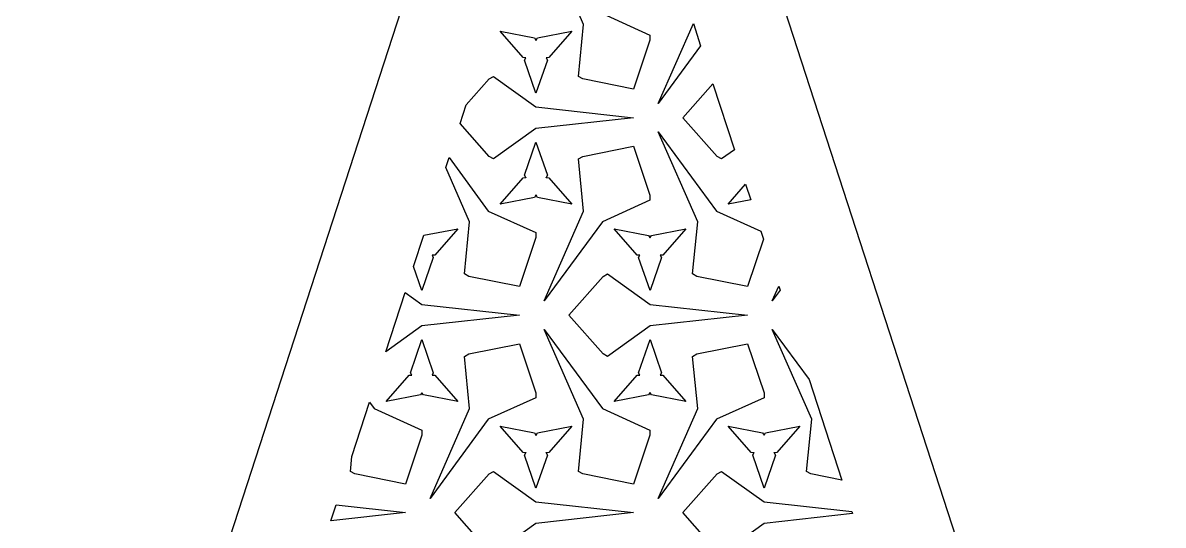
# Model space of a CAD drawing. Header units: metres. Extents: x -75 to 75, y 0 to 231.
# Drawn here: x -75 to 75, y 85.4 to 151.5 of the extents above; entities that cross this region are included whole.
import ezdxf

# ---------------------------------------------------------------- set-up
doc = ezdxf.new("R2010")
doc.units = ezdxf.units.M

msp = doc.modelspace()

# ---------------------------------------------------------------- linework, layer by layer
for p, q in [((0, 230.826), (-75, 0)), ((75, 0), (0, 230.826)), ((-1.22864, 151.251), (-6.41373, 163.071)), ((1.22955, 152.671), (7.49634, 149.83)), ((-9.18777, 146.879), (-12.2086, 150.351)), ((-12.2086, 150.351), (-7.69089, 149.471)), ((-7.30865, 149.471), (-2.79099, 150.351)), ((-2.79099, 150.351), (-5.81177, 146.878)), ((-1.90109, 144.404), (-1.22864, 151.251)), ((8.5849, 140.851), (13.1994, 151.37)), ((13.1994, 151.37), (14.1549, 148.429)), ((-7.69089, 149.471), (-7.5032, 149.183)), ((-7.5032, 149.183), (-7.5032, 149.172)), ((-7.5032, 149.172), (-7.49954, 149.178)), ((-7.49954, 149.178), (-7.49634, 149.173)), ((-7.49634, 149.183), (-7.30865, 149.471)), ((-7.49634, 149.173), (-7.49634, 149.183)), ((7.49634, 149.179), (5.33295, 142.724)), ((7.49634, 149.83), (7.49634, 149.179)), ((14.1549, 148.429), (8.5849, 140.851)), ((-8.84399, 146.859), (-9.18777, 146.879)), ((-8.99689, 146.547), (-8.84125, 146.853)), ((-7.5, 142.194), (-8.99689, 146.547)), ((-8.83575, 146.864), (-8.84399, 146.859)), ((-8.84125, 146.853), (-8.83209, 146.859)), ((-8.8385, 146.859), (-8.83575, 146.864)), ((-8.83209, 146.859), (-8.8385, 146.859)), ((-6.00357, 146.547), (-7.5, 142.194)), ((-6.1615, 146.859), (-6.16699, 146.859)), ((-6.16699, 146.859), (-6.15921, 146.854)), ((-6.15463, 146.859), (-6.1647, 146.865)), ((-6.1647, 146.865), (-6.1615, 146.859)), ((-6.15921, 146.854), (-6.00357, 146.547)), ((-5.81177, 146.878), (-6.15463, 146.859)), ((-16.6825, 140.65), (-13.6569, 144.073)), ((-13.6569, 144.073), (-13.0948, 144.398)), ((-13.0948, 144.398), (-7.50092, 140.392)), ((-1.33896, 144.079), (-1.90109, 144.404)), ((5.33295, 142.724), (-1.33896, 144.079)), ((11.8336, 138.971), (15.778, 143.434)), ((15.778, 143.434), (18.5973, 134.757)), ((-17.4802, 138.195), (-16.6825, 140.65)), ((-7.50092, 140.392), (5.32745, 138.971)), ((-13.6565, 133.869), (-17.4802, 138.195)), ((5.32745, 138.971), (-7.50092, 137.552)), ((16.3435, 133.869), (11.8336, 138.971)), ((-7.50092, 137.552), (-13.0948, 133.545)), ((13.7714, 125.27), (8.58627, 137.09)), ((8.58627, 137.09), (16.2296, 126.69)), ((-8.99689, 131.396), (-7.5, 135.749)), ((-7.5, 135.749), (-6.00357, 131.396)), ((-1.33896, 133.864), (5.3334, 135.218)), ((5.3334, 135.218), (7.4968, 128.764)), ((-19.3602, 132.409), (-18.9351, 133.717)), ((-18.9351, 133.717), (-13.7704, 126.69)), ((-13.0948, 133.545), (-13.6565, 133.869)), ((-1.90201, 133.539), (-1.33896, 133.864)), ((-1.2291, 126.692), (-1.90201, 133.539)), ((16.9052, 133.545), (16.3435, 133.869)), ((18.5973, 134.757), (16.9052, 133.545)), ((-16.2286, 125.27), (-19.3602, 132.409)), ((-12.209, 127.592), (-9.18823, 131.064)), ((-9.18823, 131.064), (-8.84399, 131.084)), ((-8.84125, 131.089), (-8.99689, 131.396)), ((-8.84399, 131.084), (-8.83575, 131.078)), ((-8.83255, 131.084), (-8.84125, 131.089)), ((-8.83575, 131.078), (-8.8385, 131.084)), ((-8.8385, 131.084), (-8.83255, 131.084)), ((-6.15921, 131.089), (-6.16745, 131.084)), ((-6.16745, 131.084), (-6.16196, 131.084)), ((-6.16196, 131.084), (-6.1647, 131.078)), ((-6.1647, 131.078), (-6.15555, 131.084)), ((-6.00357, 131.396), (-6.15921, 131.089)), ((-6.15555, 131.084), (-5.81223, 131.064)), ((-5.81223, 131.064), (-2.79144, 127.592)), ((17.791, 127.592), (20.0731, 130.215)), ((20.0731, 130.215), (20.7389, 128.166)), ((-7.69135, 128.472), (-12.209, 127.592)), ((-7.50366, 128.759), (-7.69135, 128.472)), ((-7.5, 128.765), (-7.50366, 128.771)), ((-7.50366, 128.771), (-7.50366, 128.759)), ((-7.4968, 128.77), (-7.5, 128.765)), ((-7.4968, 128.76), (-7.4968, 128.77)), ((-7.30865, 128.472), (-7.4968, 128.76)), ((-2.79144, 127.592), (-7.30865, 128.472)), ((7.4968, 128.113), (1.23047, 125.272)), ((7.4968, 128.764), (7.4968, 128.113)), ((20.7389, 128.166), (17.791, 127.592)), ((-13.7704, 126.69), (-7.50366, 123.849)), ((-6.4151, 114.87), (-1.2291, 126.692)), ((16.2296, 126.69), (22.0802, 124.038)), ((-16.9011, 118.423), (-16.2286, 125.27)), ((1.23047, 125.272), (-6.4151, 114.87)), ((13.0989, 118.423), (13.7714, 125.27)), ((-23.5913, 119.387), (-22.2548, 123.5)), ((-22.2548, 123.5), (-17.791, 124.37)), ((-17.791, 124.37), (-20.8118, 120.897)), ((-7.50366, 123.198), (-9.66705, 116.744)), ((-7.50366, 123.849), (-7.50366, 123.198)), ((5.81223, 120.898), (2.79144, 124.37)), ((2.79144, 124.37), (7.30911, 123.49)), ((7.30911, 123.49), (7.4968, 123.202)), ((7.4968, 123.202), (7.4968, 123.191)), ((7.4968, 123.191), (7.50046, 123.197)), ((7.50046, 123.197), (7.50366, 123.192)), ((7.50366, 123.202), (7.69135, 123.49)), ((7.50366, 123.192), (7.50366, 123.202)), ((7.69135, 123.49), (12.209, 124.37)), ((12.209, 124.37), (9.18823, 120.897)), ((22.0802, 124.038), (22.4235, 122.981)), ((22.4235, 122.981), (20.3329, 116.744)), ((-21.0036, 120.566), (-22.5, 116.214)), ((-21.1615, 120.878), (-21.167, 120.878)), ((-21.167, 120.878), (-21.1592, 120.873)), ((-21.1546, 120.878), (-21.1647, 120.884)), ((-21.1647, 120.884), (-21.1615, 120.878)), ((-21.1592, 120.873), (-21.0036, 120.566)), ((-20.8118, 120.897), (-21.1546, 120.878)), ((6.15601, 120.879), (5.81223, 120.898)), ((6.00311, 120.566), (6.15875, 120.873)), ((7.5, 116.214), (6.00311, 120.566)), ((6.16425, 120.884), (6.15601, 120.879)), ((6.15875, 120.873), (6.16791, 120.878)), ((6.1615, 120.879), (6.16425, 120.884)), ((6.16791, 120.878), (6.1615, 120.879)), ((8.99643, 120.566), (7.5, 116.214)), ((8.8385, 120.878), (8.83301, 120.878)), ((8.83301, 120.878), (8.84079, 120.873)), ((8.84537, 120.878), (8.8353, 120.884)), ((8.8353, 120.884), (8.8385, 120.878)), ((8.84079, 120.873), (8.99643, 120.566)), ((9.18823, 120.897), (8.84537, 120.878)), ((-22.5, 116.214), (-23.5913, 119.387)), ((-16.339, 118.098), (-16.9011, 118.423)), ((-9.66705, 116.744), (-16.339, 118.098)), ((-3.16635, 112.99), (1.34308, 118.092)), ((1.34308, 118.092), (1.90521, 118.417)), ((1.90521, 118.417), (7.49908, 114.411)), ((13.661, 118.098), (13.0989, 118.423)), ((20.3329, 116.744), (13.661, 118.098)), ((-27.2319, 108.182), (-24.6971, 115.984)), ((-24.6971, 115.984), (-22.5009, 114.411)), ((23.5849, 114.87), (24.4317, 116.8)), ((24.6071, 116.261), (23.5849, 114.87)), ((24.4317, 116.8), (24.6071, 116.261)), ((-22.5009, 114.411), (-9.67255, 112.99)), ((7.49908, 114.411), (20.3275, 112.99)), ((-9.67255, 112.99), (-22.5009, 111.571)), ((1.34354, 107.888), (-3.16635, 112.99)), ((20.3275, 112.99), (7.49908, 111.571)), ((-22.5009, 111.571), (-27.2319, 108.182)), ((-1.22864, 99.2896), (-6.41373, 111.109)), ((-6.41373, 111.109), (1.22955, 100.709)), ((7.49908, 111.571), (1.90521, 107.564)), ((28.7714, 99.2896), (23.5863, 111.109)), ((23.5863, 111.109), (28.4164, 104.537)), ((-23.9969, 105.415), (-22.5, 109.768)), ((-22.5, 109.768), (-21.0036, 105.415)), ((6.00311, 105.415), (7.5, 109.768)), ((7.5, 109.768), (8.99643, 105.415)), ((-16.339, 107.884), (-9.6666, 109.237)), ((-9.6666, 109.237), (-7.5032, 102.783)), ((13.661, 107.884), (20.3334, 109.237)), ((20.3334, 109.237), (22.4968, 102.783)), ((-16.902, 107.559), (-16.339, 107.884)), ((-16.2291, 100.711), (-16.902, 107.559)), ((1.90521, 107.564), (1.34354, 107.888)), ((13.098, 107.559), (13.661, 107.884)), ((13.7709, 100.711), (13.098, 107.559)), ((-27.209, 101.611), (-24.1882, 105.083)), ((-24.1882, 105.083), (-23.844, 105.103)), ((-23.8412, 105.108), (-23.9969, 105.415)), ((-23.844, 105.103), (-23.8358, 105.098)), ((-23.8326, 105.103), (-23.8412, 105.108)), ((-23.8358, 105.098), (-23.8385, 105.103)), ((-23.8385, 105.103), (-23.8326, 105.103)), ((-21.1592, 105.108), (-21.1674, 105.103)), ((-21.1674, 105.103), (-21.162, 105.103)), ((-21.162, 105.103), (-21.1647, 105.097)), ((-21.1647, 105.097), (-21.1555, 105.103)), ((-21.0036, 105.415), (-21.1592, 105.108)), ((-21.1555, 105.103), (-20.8122, 105.083)), ((-20.8122, 105.083), (-17.7914, 101.611)), ((2.79099, 101.611), (5.81177, 105.083)), ((5.81177, 105.083), (6.15601, 105.103)), ((6.15875, 105.108), (6.00311, 105.415)), ((6.15601, 105.103), (6.16425, 105.098)), ((6.16745, 105.103), (6.15875, 105.108)), ((6.16425, 105.098), (6.1615, 105.103)), ((6.1615, 105.103), (6.16745, 105.103)), ((8.84079, 105.108), (8.83255, 105.103)), ((8.83255, 105.103), (8.83804, 105.103)), ((8.83804, 105.103), (8.8353, 105.097)), ((8.8353, 105.097), (8.84445, 105.103)), ((8.99643, 105.415), (8.84079, 105.108)), ((8.84445, 105.103), (9.18777, 105.083)), ((9.18777, 105.083), (12.2086, 101.611)), ((28.4164, 104.537), (32.7194, 91.2934)), ((-22.6913, 102.491), (-27.209, 101.611)), ((-22.5037, 102.779), (-22.6913, 102.491)), ((-22.5, 102.784), (-22.5037, 102.79)), ((-22.5037, 102.79), (-22.5037, 102.779)), ((-22.4968, 102.789), (-22.5, 102.784)), ((-22.4968, 102.78), (-22.4968, 102.789)), ((-22.3087, 102.491), (-22.4968, 102.78)), ((-17.7914, 101.611), (-22.3087, 102.491)), ((-7.5032, 102.132), (-13.7695, 99.2914)), ((-7.5032, 102.783), (-7.5032, 102.132)), ((7.30865, 102.491), (2.79099, 101.611)), ((7.49634, 102.779), (7.30865, 102.491)), ((7.5, 102.784), (7.49634, 102.79)), ((7.49634, 102.79), (7.49634, 102.779)), ((7.5032, 102.789), (7.5, 102.784)), ((7.5032, 102.78), (7.5032, 102.789)), ((7.69135, 102.491), (7.5032, 102.78)), ((12.2086, 101.611), (7.69135, 102.491)), ((22.4968, 102.132), (16.2305, 99.2914)), ((22.4968, 102.783), (22.4968, 102.132)), ((-31.7083, 94.4054), (-29.3874, 101.548)), ((-29.3874, 101.548), (-28.7704, 100.709)), ((-28.7704, 100.709), (-22.5037, 97.8682)), ((-21.4151, 88.8892), (-16.2291, 100.711)), ((1.22955, 100.709), (7.49634, 97.8682)), ((8.5849, 88.8892), (13.7709, 100.711)), ((-13.7695, 99.2914), (-21.4151, 88.8892)), ((-1.90109, 92.4419), (-1.22864, 99.2896)), ((16.2305, 99.2914), (8.5849, 88.8892)), ((28.0989, 92.4419), (28.7714, 99.2896)), ((-22.5037, 97.8682), (-22.5037, 97.2173)), ((-9.18777, 94.917), (-12.2086, 98.3891)), ((-12.2086, 98.3891), (-7.69089, 97.5093)), ((-7.69089, 97.5093), (-7.5032, 97.2214)), ((-7.49634, 97.2209), (-7.30865, 97.5089)), ((-7.30865, 97.5089), (-2.79099, 98.3891)), ((-2.79099, 98.3891), (-5.81177, 94.9165)), ((7.49634, 97.8682), (7.49634, 97.2173)), ((20.8122, 94.917), (17.7914, 98.3891)), ((17.7914, 98.3891), (22.3091, 97.5093)), ((22.3091, 97.5093), (22.4968, 97.2214)), ((22.5037, 97.2209), (22.6913, 97.5089)), ((22.6913, 97.5089), (27.209, 98.3891)), ((27.209, 98.3891), (24.1882, 94.9165)), ((-22.5037, 97.2173), (-24.6671, 90.7628)), ((-7.5032, 97.2214), (-7.5032, 97.2104)), ((-7.5032, 97.2104), (-7.49954, 97.2159)), ((-7.49954, 97.2159), (-7.49634, 97.2108)), ((-7.49634, 97.2108), (-7.49634, 97.2209)), ((7.49634, 97.2173), (5.33295, 90.7628)), ((22.4968, 97.2214), (22.4968, 97.2104)), ((22.4968, 97.2104), (22.5005, 97.2159)), ((22.5005, 97.2159), (22.5037, 97.2108)), ((22.5037, 97.2108), (22.5037, 97.2209)), ((-8.84399, 94.8978), (-9.18777, 94.917)), ((-8.99689, 94.5851), (-8.84125, 94.8918)), ((-7.5, 90.2327), (-8.99689, 94.5851)), ((-8.83575, 94.9028), (-8.84399, 94.8978)), ((-8.84125, 94.8918), (-8.83209, 94.8973)), ((-8.8385, 94.8978), (-8.83575, 94.9028)), ((-8.83209, 94.8973), (-8.8385, 94.8978)), ((-6.00357, 94.5851), (-7.5, 90.2327)), ((-6.1615, 94.8973), (-6.16699, 94.8969)), ((-6.16699, 94.8969), (-6.15921, 94.8923)), ((-6.15463, 94.8973), (-6.1647, 94.9033)), ((-6.1647, 94.9033), (-6.1615, 94.8973)), ((-6.15921, 94.8923), (-6.00357, 94.5851)), ((-5.81177, 94.9165), (-6.15463, 94.8973)), ((21.156, 94.8978), (20.8122, 94.917)), ((21.0031, 94.5851), (21.1588, 94.8918)), ((22.5, 90.2327), (21.0031, 94.5851)), ((21.1642, 94.9028), (21.156, 94.8978)), ((21.1588, 94.8918), (21.1679, 94.8973)), ((21.1615, 94.8978), (21.1642, 94.9028)), ((21.1679, 94.8973), (21.1615, 94.8978)), ((23.9964, 94.5851), (22.5, 90.2327)), ((23.8385, 94.8973), (23.833, 94.8969)), ((23.833, 94.8969), (23.8408, 94.8923)), ((23.8454, 94.8973), (23.8353, 94.9033)), ((23.8353, 94.9033), (23.8385, 94.8973)), ((23.8408, 94.8923), (23.9964, 94.5851)), ((24.1882, 94.9165), (23.8454, 94.8973)), ((-31.9011, 92.4419), (-31.7083, 94.4054)), ((-31.339, 92.1173), (-31.9011, 92.4419)), ((-24.6671, 90.7628), (-31.339, 92.1173)), ((-18.1664, 87.0096), (-13.6569, 92.1114)), ((-13.6569, 92.1114), (-13.0948, 92.4364)), ((-13.0948, 92.4364), (-7.50092, 88.43)), ((-1.33896, 92.1173), (-1.90109, 92.4419)), ((5.33295, 90.7628), (-1.33896, 92.1173)), ((11.8336, 87.0096), (16.3431, 92.1114)), ((16.3431, 92.1114), (16.9052, 92.4364)), ((16.9052, 92.4364), (22.4991, 88.43)), ((28.661, 92.1173), (28.0989, 92.4419)), ((32.7194, 91.2934), (28.661, 92.1173)), ((-34.4633, 85.9262), (-33.7835, 88.0184)), ((-24.6725, 87.0096), (-34.4633, 85.9262)), ((-33.7835, 88.0184), (-24.6725, 87.0096)), ((-13.6565, 81.9073), (-18.1664, 87.0096)), ((-7.50092, 88.43), (5.32745, 87.0096)), ((5.32745, 87.0096), (-7.50092, 85.5901)), ((16.3435, 81.9073), (11.8336, 87.0096)), ((22.4991, 88.43), (34.0659, 87.1493)), ((34.0659, 87.1493), (34.1535, 86.8797)), ((-7.50092, 85.5901), (-13.0948, 81.5833)), ((22.4991, 85.5901), (16.9052, 81.5833)), ((34.1535, 86.8797), (22.4991, 85.5901))]:
    msp.add_line(p, q)

doc.saveas('drawing.dxf')
